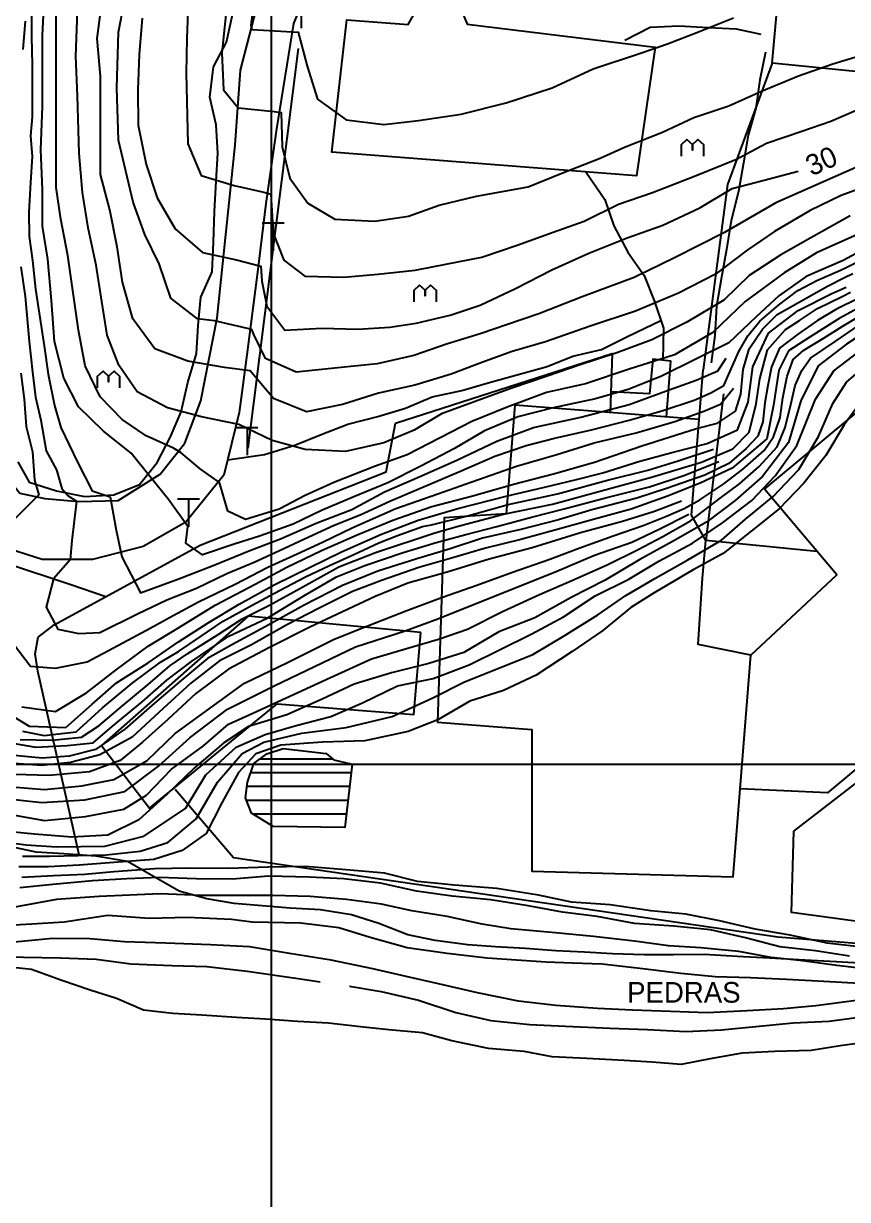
# Model space of a CAD drawing. Extents: x 555347 to 556479, y 8560498 to 8561653.
# Drawn here: x 555564 to 555683.8, y 8560936.7 to 8561107.8 of the extents above; entities that cross this region are included whole.
import ezdxf

# ---------------------------------------------------------------- set-up
doc = ezdxf.new("R2010")
doc.units = 0
doc.header["$MEASUREMENT"] = 0
for name, color, linetype in [('10', 24, 'CONTINUOUS'), ('12', 3, 'CONTINUOUS'), ('14', 3, 'CONTINUOUS'), ('26', 132, 'CONTINUOUS'), ('30', 2, 'CONTINUOUS'), ('32', 42, 'CONTINUOUS'), ('44', 255, 'CONTINUOUS'), ('47', 4, 'CONTINUOUS'), ('5', 1, 'CONTINUOUS'), ('50', 255, 'CONTINUOUS'), ('6', 2, 'CONTINUOUS'), ('7', 42, 'CONTINUOUS')]:
    doc.layers.add(name, color=color, linetype=linetype)

# ---------------------------------------------------------------- blocks, each defined once
blk = doc.blocks.new('*X6')
at = {"layer": '26'}
for points in [[(555598.426722, 8561000.780042), (555608.952699, 8561000.780147)], [(555597.045221, 8560998.779995), (555611.652068, 8560998.780141)], [(555596.502418, 8560996.779957), (555611.424051, 8560996.780106)], [(555596.4286, 8560994.779923), (555611.196034, 8560994.780071)], [(555597.273086, 8560992.779898), (555610.968017, 8560992.780035)]]:
    blk.add_lwpolyline(points, dxfattribs=at)
blk = doc.blocks.new('COD140', base_point=(555924.61, 8561329.59))
at = {"layer": '30'}
blk.add_lwpolyline([(555923.01, 8561327.89), (555923.01, 8561329.59), (555923.81, 8561330.298333), (555924.607333, 8561329.587167), (555924.61, 8561328.74), (555924.607333, 8561329.587167), (555925.41, 8561330.298333), (555926.207333, 8561329.587167), (555926.21, 8561327.89)], dxfattribs=at)
blk = doc.blocks.new('COD013', base_point=(555984.05, 8561208.14))
at = {"layer": '50'}
for p, q in [((555985.645993, 8561212.14), (555982.445993, 8561212.14)), ((555984.0524, 8561212.1364), (555984.0524, 8561208.1444))]:
    blk.add_line(p, q, dxfattribs=at)

msp = doc.modelspace()

# ---------------------------------------------------------------- linework, layer by layer
at = {"layer": '10'}
for points in [[(555699.02, 8561112.95, 34.32), (555697.57, 8561107.3, 34.31), (555697.05, 8561099.55, 34.21), (555672.89, 8561102, 34.65), (555676.16, 8561138.42, 34.7), (555697.26, 8561136.77, 34.51), (555699.96, 8561163.59, 33.36), (555718.55, 8561161.59, 33.52), (555715.19, 8561126.08, 34.6), (555714.28, 8561123.09, 34.31)], [(555542.03, 8561148.98, 12.82), (555546.48, 8561108.41, 14.61), (555548.25, 8561088.58, 17.02), (555550.58, 8561061.53, 19.32), (555552.18, 8561045.05, 21.07), (555553.36, 8561040.15, 21.34), (555555.91, 8561035.52, 22.23), (555561.41, 8561029.29, 23.42), (555570.91, 8561026.14, 24.08), (555576, 8561024.39, 24.71)], [(555586.06, 8560996.35, 11.39), (555594.55, 8560986.42, 10.63), (555673.72, 8560974.9, 14.24), (555697.15, 8560972.98, 14.35), (555700.89, 8560972.92, 14.35), (555703.56, 8560974.32, 14.36), (555705.68, 8560975.8, 14.36), (555706.32, 8560977.51, 14.36), (555706.98, 8560979.62, 14.59), (555709.35, 8560996.64, 14.84), (555727.79, 8561013.04, 15.68), (555777.1, 8561054.48, 9.88), (555780.52, 8561058.68, 9.46), (555783.2, 8561063.12, 9.48), (555785.97, 8561066.41, 9.48), (555788.21, 8561071.02, 9.36), (555815.51, 8561117.55, 7.25)], [(555603.94, 8561104.1, 33.29), (555596.62, 8561045.98, 28.26)], [(555672.89, 8561102, 34.65), (555666.4, 8561084.31, 31.33), (555662.86, 8561057.39, 25.85)], [(555572.1, 8560986.79, 10.27), (555566.09, 8561013.54, 24.71), (555565.68, 8561016.05, 24.83), (555566.16, 8561018.47, 24.83), (555568.45, 8561020.29, 24.83), (555589.72, 8561031.84, 26.43), (555616.73, 8561042.54, 28.79), (555618.1, 8561049.6, 28.81), (555649.62, 8561059.75, 28.46), (555649.34, 8561051.16, 31.34)], [(555657.5, 8561050.51, 27.21), (555658.14, 8561058.64, 27.09), (555655.51, 8561058.93, 27.01), (555655.04, 8561053.87, 27.11), (555649.44, 8561054.18, 27.12)], [(555662.25, 8561050.14, 89.23), (555662.86, 8561057.39, 25.85)], [(555665.81, 8561053.89, 24.36), (555663.21, 8561032.54, 23.13)], [(555679.38, 8561030.96, 18.97), (555663.21, 8561032.54, 23.13)]]:
    msp.add_polyline3d(points, dxfattribs=at)
at = {"layer": '12'}
for points in [[(555676.04, 8560990.23, 10.19), (555717.93, 8561022.59, 14.54), (555722.06, 8561018.68, 14.64), (555761.36, 8561052.13, 10.08), (555763.21, 8561055.97, 9.68), (555762.66, 8561060.53, 9.53), (555759.82, 8561065.22, 9.72), (555731.52, 8561096.95, 9.58), (555732.17, 8561103.39, 9.46), (555733.52, 8561105.36, 9.44), (555766.76, 8561161.41, 8.69), (555771.52, 8561165.39, 8.64), (555777.49, 8561167.91, 8.27), (555781.97, 8561167.81, 8.04), (555788.93, 8561166.54, 7.98), (555793.98, 8561161.28, 7.54), (555803.42, 8561150.41, 7.12)], [(555605.55, 8561113.3, 34.4), (555603.25, 8561107.74, 33.78), (555600.78, 8561092.43, 32.58), (555599.24, 8561081.55, 31.69), (555598.08, 8561071.94, 30.93), (555596.46, 8561059.57, 29.06), (555595.36, 8561051.16, 27.97), (555593.12, 8561042.02, 27.04), (555587.61, 8561035.19, 25.64), (555581.39, 8561031.64, 24.98), (555574.06, 8561029.75, 24.38), (555566.73, 8561029.79, 23.42), (555560.65, 8561031.72, 22.89), (555556.92, 8561035.66, 21.84), (555553.98, 8561041.25, 21.12), (555553.62, 8561044.66, 20.85), (555543.62, 8561148.97, 11.95)], [(555551.01, 8561138.63, 12.58), (555560.84, 8561042.67, 21.49), (555563.46, 8561039.44, 21.95), (555567.11, 8561038.64, 23.14), (555572.07, 8561038.22, 24.03), (555577.76, 8561038.36, 24.86), (555583.9, 8561042.17, 26), (555587.49, 8561046.71, 26.94), (555589.81, 8561052.86, 28.29), (555592.16, 8561064.94, 29.57), (555594.77, 8561090.06, 32.15), (555595.56, 8561100.98, 33.1), (555598.19, 8561111.05, 33.96)], [(555821.26, 8561130.85, 5.9), (555805.85, 8561104.93, 7.08), (555796.52, 8561087.25, 8.49), (555781.38, 8561063.55, 9.59), (555780.61, 8561062.3, 9.63), (555775.08, 8561055.97, 9.72), (555708.13, 8560998.06, 14.55), (555703.62, 8560991.23, 13.41), (555701.27, 8560986.57, 12.58), (555698.64, 8560980.24, 11.06), (555695.65, 8560977.61, 10.41), (555692.78, 8560976.07, 10.31), (555675.7, 8560978.44, 10.09), (555676.04, 8560990.23, 10.19)]]:
    msp.add_polyline3d(points, dxfattribs=at)
at = {"layer": '14'}
for points in [[(555628.88, 8561119.66, 35.52), (555628.08, 8561116.2, 35.05), (555627.51, 8561113.99, 34.83), (555627.59, 8561109.9, 34.48), (555628.52, 8561107.65, 34.09), (555655.87, 8561104.32, 33.85), (555653.16, 8561085.58, 32.53), (555608.86, 8561089.03, 33.26), (555611.05, 8561108.3, 34.2), (555619.94, 8561107.62, 34.2), (555621.1, 8561109.65, 34.3), (555622.1, 8561112.59, 34.48), (555622.09, 8561116.08, 34.78), (555620.46, 8561119.63, 34.78)], [(555651.43, 8561105.31, 33.29), (555655.12, 8561107.21, 33.29), (555659.32, 8561107.43, 33.29), (555663.6, 8561107.19, 33.29), (555667.63, 8561106.98, 33.29), (555671.23, 8561106.18, 33.29)], [(555671.93, 8561103.6, 32.82), (555671.07, 8561099.56, 32.82), (555670.5, 8561095.45, 32.57), (555669.39, 8561091.53, 32.17), (555668.72, 8561087.48, 31.77), (555668, 8561083.33, 30.43), (555666.92, 8561079.1, 30.03), (555666.24, 8561074.85, 28.98), (555665.53, 8561070.85, 28.25), (555664.8, 8561066.65, 27.44), (555664.52, 8561062.38, 27.19), (555664.01, 8561058.37, 26.78)], [(555645.77, 8561086.16, 32.7), (555648.53, 8561082.14, 31.89), (555649.83, 8561078.33, 31.09), (555651.91, 8561074.48, 29.62), (555654.27, 8561071.11, 29.44), (555655.76, 8561067.29, 29.14), (555657.1, 8561063.43, 27.7), (555656.99, 8561058.77, 27.4)], [(555593.67, 8561044.27, 26.68), (555599.06, 8561045.05, 26.71), (555603.47, 8561046.4, 26.72), (555607.29, 8561047.94, 26.72), (555611.17, 8561049.47, 26.82), (555615.51, 8561050.58, 26.82), (555619.57, 8561051.81, 26.82), (555623.45, 8561053.44, 26.82), (555627.74, 8561054.36, 26.85), (555631.94, 8561055.57, 26.85), (555640.14, 8561057.87, 27.65), (555643.91, 8561059.36, 27.66), (555648.06, 8561060.33, 27.69), (555651.75, 8561062.18, 27.69), (555655.58, 8561064.01, 27.69), (555656.71, 8561064.55, 27.69)]]:
    msp.add_polyline3d(points, dxfattribs=at)
at = {"layer": '26'}
msp.add_polyline3d([(555611.79, 8560999.99, 9.55), (555610.74, 8560990.78, 9.94), (555600.33, 8560990.94, 9.85), (555597.14, 8560992.86, 9.53), (555596.31, 8560995.1, 9.49), (555596.57, 8560997.37, 9.49), (555597.48, 8561000.07, 9.49), (555599.4, 8561001.51, 9.49), (555601.79, 8561002.28, 9.49), (555608.02, 8561001.57, 9.5), (555609.13, 8561000.63, 9.54)], close=True, dxfattribs=at)
at = {"layer": '30'}
msp.add_polyline3d([(555563.2, 8561044, 22.7), (555564.81, 8561041.01, 22.91), (555568.79, 8561039.78, 23.8), (555572.88, 8561038.96, 24.51), (555577.16, 8561039.17, 25.04), (555580.87, 8561040.7, 25.71), (555583.44, 8561043.9, 26.63), (555585.33, 8561047.54, 28.35), (555586.93, 8561051.24, 28.81), (555587.91, 8561055.52, 29.03), (555589.18, 8561059.74, 29.23), (555589.4, 8561063.81, 29.9), (555589.77, 8561067.93, 30.44), (555591.42, 8561071.63, 30.89), (555591.65, 8561075.95, 31.46), (555591.79, 8561080.38, 31.96), (555592.03, 8561084.81, 32.18), (555592.25, 8561088.88, 32.32), (555592.02, 8561093.03, 32.35), (555591.09, 8561097.02, 32.35), (555591.63, 8561101.43, 32.35), (555593.52, 8561105.06, 32.35), (555594.38, 8561109.01, 32.35)], dxfattribs=at)
at = {"layer": '32'}
msp.add_polyline3d([(555686.42, 8560971.02, 3.6), (555682.24, 8560971.24, 3.6), (555677.62, 8560971.49, 3.6), (555672.5, 8560971.77, 3.6), (555667.78, 8560972.03, 3.59), (555663, 8560972.29, 3.59), (555658.51, 8560972.28, 3.59), (555654.27, 8560972.26, 3.59), (555649.64, 8560972.41, 3.59), (555645.57, 8560972.64, 3.55), (555641.44, 8560972.86, 3.51), (555637.02, 8560973.2, 3.5), (555632.65, 8560973.44, 3.5), (555628.62, 8560973.7, 3.5), (555623.87, 8560974.36, 3.5), (555619.92, 8560975.17, 3.5), (555615.67, 8560976.8, 3.5), (555611.7, 8560978.06, 3.5), (555607.2, 8560978.8, 3.5), (555602.78, 8560979.04, 3.5), (555594.64, 8560979.74, 3.5), (555590.68, 8560980.4, 3.5), (555586.65, 8560981.51, 3.5), (555582.93, 8560983.66, 3.74), (555579.11, 8560985.86, 5.56), (555574.51, 8560986.61, 6.07), (555569.89, 8560986.96, 6.72), (555565.87, 8560987.18, 7.7), (555561.53, 8560988.11, 8.2)], dxfattribs=at)
at = {"layer": '44'}
for points in [[(555600, 8561651.39), (555600, 8560499.4)], [(555347.52, 8561000), (556477.1, 8561000)]]:
    msp.add_lwpolyline(points, dxfattribs=at)
at = {"layer": '47'}
msp.add_lwpolyline([(555687.39, 8560959.66), (555682.77, 8560959.01), (555678.54, 8560958.34), (555673.25, 8560958.18), (555668.5, 8560957.94), (555663.87, 8560957.14), (555659.63, 8560956.28), (555655.41, 8560956.65), (555651.34, 8560956.88), (555645.92, 8560957.17), (555640.9, 8560957.44), (555636.8, 8560958.21), (555631.64, 8560958.64), (555626.31, 8560959.73), (555622.03, 8560960.91), (555617.12, 8560961.37), (555613.01, 8560961.8), (555608.35, 8560962.3), (555603.87, 8560962.54), (555599.2, 8560962.89), (555594.98, 8560963.12), (555589.96, 8560963.49), (555585.73, 8560963.72), (555581.47, 8560964.2), (555577.52, 8560965.91), (555573.7, 8560967.12), (555569.59, 8560968.54), (555565.18, 8560970.12), (555561.12, 8560970.54)], dxfattribs=at)
at = {"layer": '5'}
for points in [[(555689.29, 8561076.55, 25), (555683.21, 8561073.27, 25), (555677.82, 8561070.93, 25), (555673.84, 8561068.11, 25), (555670.55, 8561065.07, 25), (555666.57, 8561061.31, 25), (555656.8, 8561056.45, 25), (555652.1, 8561054.54, 25), (555647.21, 8561053.14, 25), (555641.02, 8561051.84, 25), (555635.9, 8561050.55, 25), (555631.05, 8561048.48, 25), (555626.67, 8561045.91, 25), (555621.81, 8561043.36, 25), (555617.01, 8561040.91, 25), (555612.06, 8561038.89, 25), (555607.33, 8561036.89, 25), (555603.2, 8561034.9, 25), (555598.46, 8561033.22, 25), (555594.64, 8561032, 25), (555590.06, 8561030.47, 25), (555587.62, 8561032.15, 25), (555587.92, 8561034.59, 25), (555585.11, 8561038.48, 25), (555582.42, 8561041.78, 25), (555579.65, 8561045.23, 25), (555575.64, 8561048.43, 25), (555572.01, 8561051.97, 25), (555569.89, 8561056.14, 25), (555568.52, 8561061.48, 25), (555568.06, 8561067.43, 25), (555567.55, 8561073.49, 25), (555566.79, 8561078.28, 25), (555566.79, 8561083.59, 25), (555566.54, 8561089.39, 25), (555566.79, 8561095.71, 25), (555566.79, 8561100.25, 25), (555566.79, 8561106.06, 25), (555567.05, 8561111.87, 25)], [(555581.24, 8561108.51, 30), (555580.84, 8561103.23, 30), (555580.62, 8561098.12, 30), (555580.7, 8561092.95, 30), (555581.85, 8561087.24, 30), (555583.42, 8561082.41, 30), (555586.08, 8561077.88, 30), (555590.02, 8561074.45, 30), (555594.96, 8561073.37, 30), (555598.51, 8561072.44, 30), (555598.66, 8561070.26, 30), (555599.39, 8561066.62, 30), (555602.01, 8561063.12, 30), (555607.4, 8561063.41, 30), (555612.64, 8561063.27, 30), (555617.3, 8561063.56, 30), (555621.09, 8561064.14, 30), (555626.04, 8561065.31, 30), (555630.41, 8561066.76, 30), (555635.56, 8561069.21, 30), (555640.82, 8561071.91, 30), (555646.24, 8561074.33, 30), (555651.8, 8561076.55, 30), (555656.96, 8561078.43, 30), (555662.35, 8561080.92, 30), (555667.07, 8561083.73, 30), (555671.7, 8561084.96, 30), (555676.67, 8561086.25, 30)], [(555560.12, 8561008.39, 20), (555564.85, 8561005.54, 20), (555570.18, 8561005.31, 20), (555573.98, 8561008.72, 20), (555577.53, 8561011.83, 20), (555582.12, 8561014.73, 20), (555586.54, 8561017.78, 20), (555590.87, 8561020.54, 20), (555595.38, 8561023.26, 20), (555600.47, 8561026.09, 20), (555605.68, 8561028.65, 20), (555610.27, 8561030.91, 20), (555616.07, 8561033.46, 20), (555621.38, 8561035.51, 20), (555627.19, 8561037.21, 20), (555634.37, 8561039.03, 20), (555639.56, 8561040.25, 20), (555644.41, 8561041.41, 20), (555648.27, 8561042.39, 20), (555653.62, 8561044.07, 20), (555658.47, 8561045.39, 20), (555663.42, 8561046.66, 20), (555667.84, 8561048.66, 20), (555669.38, 8561052.64, 20), (555670.09, 8561057.8, 20), (555672.34, 8561062.72, 20), (555676.68, 8561065.99, 20), (555681.58, 8561068.48, 20), (555683.62, 8561069.41, 20)], [(555688.77, 8561068.19, 15), (555682.63, 8561064.85, 15), (555678.28, 8561062.09, 15), (555675.24, 8561060.14, 15), (555673.84, 8561057.33, 15), (555673.06, 8561052.24, 15), (555672.11, 8561047.32, 15), (555667.04, 8561043.05, 15), (555662.4, 8561040.87, 15), (555657.65, 8561039, 15), (555652.39, 8561037.11, 15), (555647.04, 8561035.63, 15), (555641.26, 8561034.06, 15), (555636.32, 8561032.69, 15), (555631.18, 8561031.43, 15), (555626.24, 8561029.96, 15), (555621.51, 8561028.6, 15), (555616.05, 8561026.71, 15), (555611.85, 8561025.13, 15), (555607.02, 8561022.71, 15), (555602.4, 8561020.3, 15), (555597.14, 8561017.36, 15), (555592.52, 8561015.05, 15), (555588.32, 8561011.79, 15), (555584.33, 8561008.11, 15), (555579.81, 8561003.91, 15), (555575.1, 8561001.36, 15), (555570.82, 8561000.25, 15), (555566.6, 8560999.8, 15), (555562.68, 8561000.1, 15)], [(555686.84, 8561063.2, 10), (555683.68, 8561061.11, 10), (555679.58, 8561057.95, 10), (555677.07, 8561052.86, 10), (555675.24, 8561046.78, 10), (555671.49, 8561041.86, 10), (555667.52, 8561038.37, 10), (555663.32, 8561035.21, 10), (555658.47, 8561032.42, 10), (555653.65, 8561029.78, 10), (555648.6, 8561026.79, 10), (555643.64, 8561024.22, 10), (555638.37, 8561021.29, 10), (555633.11, 8561019.24, 10), (555628.04, 8561016.25, 10), (555622.96, 8561014.66, 10), (555617.51, 8561013.3, 10), (555612.11, 8561011.65, 10), (555607.42, 8561009.46, 10), (555602.32, 8561007.16, 10), (555596.73, 8561005.5, 10), (555593.14, 8561003.11, 10), (555588.89, 8560999.47, 10), (555584.91, 8560995.64, 10), (555580.77, 8560991.9, 10), (555576.26, 8560989.69, 10), (555571.05, 8560989.4, 10), (555565.62, 8560989.83, 10), (555560.61, 8560990.28, 10)], [(555684.14, 8560972.06, 5), (555679.16, 8560972.85, 5), (555673.97, 8560973.44, 5), (555669, 8560974.72, 5), (555663.91, 8560975.9, 5), (555658.6, 8560976.45, 5), (555652.84, 8560976.8, 5), (555647.45, 8560977.85, 5), (555642.39, 8560978.46, 5), (555637.42, 8560979.37, 5), (555631.97, 8560980.27, 5), (555626.35, 8560980.81, 5), (555621.17, 8560981.5, 5), (555615.91, 8560982.7, 5), (555610.57, 8560983.3, 5), (555605.54, 8560983.56, 5), (555599.65, 8560983.68, 5), (555594.41, 8560983.28, 5), (555589.11, 8560983.3, 5), (555583.8, 8560983.53, 5), (555579.02, 8560983.32, 5), (555574.06, 8560983.01, 5), (555568.29, 8560982.5, 5), (555563.47, 8560982.02, 5)]]:
    msp.add_polyline3d(points, dxfattribs=at)
at = {"layer": '6'}
for points in [[(555685.39, 8561086.94, 29), (555673.43, 8561081.66, 29), (555665.96, 8561077.37, 29), (555658.68, 8561073.68, 29), (555652.8, 8561070.79, 29), (555645.23, 8561068, 29), (555638.95, 8561065.51, 29), (555634.26, 8561063.91, 29), (555630.57, 8561062.65, 29), (555625.54, 8561061.08, 29), (555620.78, 8561059.45, 29), (555615.43, 8561058.23, 29), (555609.74, 8561057.64, 29), (555603.66, 8561057.04, 29), (555599.18, 8561059.03, 29), (555597.48, 8561062.52, 29), (555597.19, 8561063.22, 29), (555591.8, 8561064.51, 29), (555589.31, 8561064.81, 29), (555585.42, 8561067.8, 29), (555583.73, 8561072.79, 29), (555581.64, 8561077.07, 29), (555579.94, 8561081.76, 29), (555577.81, 8561090.8, 29), (555577.57, 8561098.41, 29), (555577.81, 8561106.5, 29), (555579.48, 8561115.07, 29)], [(555685.29, 8561077.07, 26), (555679.31, 8561074.38, 26), (555674.63, 8561071.49, 26), (555668.95, 8561067.3, 26), (555664.26, 8561062.82, 26), (555658.68, 8561059.53, 26), (555652.1, 8561057.44, 26), (555645.72, 8561055.34, 26), (555640.04, 8561054.05, 26), (555634.36, 8561051.95, 26), (555629.18, 8561049.86, 26), (555624.59, 8561047.47, 26), (555619.81, 8561044.98, 26), (555615.03, 8561043.28, 26), (555609.15, 8561040.99, 26), (555604.96, 8561039.1, 26), (555601.17, 8561037.1, 26), (555596.29, 8561035.61, 26), (555593.7, 8561036.8, 26), (555592.5, 8561040.99, 26), (555589.71, 8561042.98, 26), (555586.94, 8561045.3, 26), (555585.82, 8561045.97, 26), (555581.84, 8561047.77, 26), (555578.35, 8561050.16, 26), (555575.16, 8561053.45, 26), (555572.97, 8561057.93, 26), (555572.02, 8561063.14, 26), (555571.17, 8561068.9, 26), (555570.47, 8561073.98, 26), (555569.44, 8561079.28, 26), (555568.77, 8561083.89, 26), (555568.77, 8561092.22, 26), (555568.77, 8561099.36, 26), (555568.77, 8561105.55, 26), (555568.77, 8561112.93, 26)], [(555687.29, 8561084.35, 28), (555682.9, 8561082.75, 28), (555678.42, 8561080.56, 28), (555673.23, 8561077.47, 28), (555669.25, 8561074.78, 28), (555664.66, 8561071.29, 28), (555659.28, 8561068.5, 28), (555653, 8561065.91, 28), (555646.42, 8561063.72, 28), (555639.94, 8561061.42, 28), (555635.06, 8561060.03, 28), (555630.67, 8561058.43, 28), (555626.19, 8561056.74, 28), (555620.91, 8561055.14, 28), (555615.62, 8561053.95, 28), (555610.39, 8561052.32, 28), (555605.17, 8561051.24, 28), (555600.37, 8561053.18, 28), (555596.99, 8561057.23, 28), (555593.22, 8561057.72, 28), (555587.92, 8561058.64, 28), (555583.09, 8561060.44, 28), (555579.92, 8561064.8, 28), (555578.38, 8561070.1, 28), (555577.62, 8561075.24, 28), (555576.55, 8561080.66, 28), (555575.19, 8561085.8, 28), (555575.19, 8561094.6, 28), (555575.19, 8561100.08, 28), (555574.72, 8561105.55, 28), (555575.67, 8561112.93, 28)], [(555597.75, 8561112.71, 33), (555597.08, 8561107.52, 33), (555597.19, 8561106.86, 33), (555602.27, 8561106.58, 33), (555603.97, 8561106.49, 33), (555605.26, 8561101.55, 33), (555606.75, 8561096.75, 33), (555610.94, 8561093.74, 33), (555616.43, 8561093.08, 33), (555621.43, 8561093.65, 33), (555627.64, 8561094.58, 33), (555634.2, 8561096.19, 33), (555640.9, 8561098.37, 33), (555646.87, 8561101.14, 33), (555653.86, 8561103.47, 33), (555657.65, 8561104.78, 33), (555662.16, 8561106.53, 33), (555667.26, 8561108.57, 33)], [(555587.95, 8561110.69, 31), (555587.76, 8561105.55, 31), (555587.67, 8561100.53, 31), (555587.88, 8561090.25, 31), (555589.86, 8561085.65, 31), (555594.65, 8561084.18, 31), (555598.95, 8561083.22, 31), (555599.97, 8561082.93, 31), (555600.33, 8561077.24, 31), (555601.86, 8561073.32, 31), (555604.92, 8561070.99, 31), (555610.6, 8561070.84, 31), (555615.55, 8561071.28, 31), (555620.94, 8561071.86, 31), (555625.4, 8561072.76, 31), (555630.68, 8561073.78, 31), (555635.8, 8561075.5, 31), (555641.04, 8561077.4, 31), (555645.54, 8561078.99, 31), (555650.52, 8561081.46, 31), (555655.5, 8561083.17, 31), (555661.58, 8561085.55, 31), (555667.7, 8561088.03, 31), (555672.07, 8561090.36, 31), (555677.17, 8561092.11, 31), (555681.39, 8561093.56, 31), (555686.78, 8561095.89, 31)], [(555565.16, 8561109.15, 24), (555565.16, 8561105.79, 24), (555565.28, 8561101.77, 24), (555565.28, 8561097.22, 24), (555565.28, 8561094.19, 24), (555565.03, 8561091.41, 24), (555565.28, 8561088.38, 24), (555565.03, 8561084.6, 24), (555564.77, 8561080.3, 24), (555564.85, 8561076.76, 24), (555565.31, 8561073.25, 24), (555565.77, 8561069.12, 24), (555566.38, 8561065, 24), (555566.99, 8561060.87, 24), (555567.6, 8561056.75, 24), (555568.52, 8561052.16, 24), (555569.43, 8561048.96, 24), (555571.88, 8561043.91, 24), (555573.99, 8561039.75, 24), (555576.62, 8561038.87, 24), (555577.46, 8561034.05, 24), (555578.3, 8561030.16, 24), (555581, 8561024.94, 24), (555586.43, 8561026.89, 24), (555591.58, 8561028.92, 24), (555596.94, 8561031.08, 24), (555601.37, 8561032.76, 24), (555606.56, 8561035.05, 24), (555611.76, 8561037.04, 24), (555616.49, 8561039.64, 24), (555621.53, 8561041.78, 24), (555627.03, 8561044.22, 24), (555632.84, 8561046.97, 24), (555638.19, 8561048.96, 24), (555645.06, 8561050.48, 24), (555652.09, 8561052.32, 24), (555657.9, 8561054.46, 24), (555661.84, 8561055.87, 24), (555664.96, 8561057.23, 24), (555666.18, 8561059.06, 24)], [(555684.2, 8561079.76, 27), (555678.52, 8561076.57, 27), (555674.13, 8561074.08, 27), (555669.55, 8561071.09, 27), (555665.86, 8561067.5, 27), (555660.48, 8561064.31, 27), (555655.39, 8561061.72, 27), (555650.31, 8561059.83, 27), (555644.83, 8561058.03, 27), (555640.14, 8561056.44, 27), (555634.86, 8561054.65, 27), (555629.68, 8561052.75, 27), (555624.79, 8561050.96, 27), (555620.81, 8561048.57, 27), (555616.42, 8561046.77, 27), (555610.84, 8561045.48, 27), (555604.96, 8561045.77, 27), (555600.18, 8561047.07, 27), (555595.33, 8561049.42, 27), (555589.89, 8561050.52, 27), (555584.93, 8561051.85, 27), (555580.54, 8561054.15, 27), (555577.85, 8561058.03, 27), (555576.16, 8561062.42, 27), (555575.38, 8561067.33, 27), (555574.56, 8561072.59, 27), (555573.42, 8561078.03, 27), (555572.57, 8561083.18, 27), (555572.1, 8561088.89, 27), (555571.86, 8561097.22, 27), (555571.62, 8561102.93, 27), (555571.86, 8561109.6, 27)], [(555593.41, 8561109, 32), (555592.83, 8561103.47, 32), (555593.11, 8561098.1, 32), (555595.2, 8561095.5, 32), (555600.44, 8561094.93, 32), (555601.48, 8561094.8, 32), (555601.64, 8561089.79, 32), (555602.74, 8561085.26, 32), (555605.36, 8561081.62, 32), (555609.29, 8561079.29, 32), (555615.12, 8561079, 32), (555619.97, 8561079.73, 32), (555624.44, 8561081.33, 32), (555629.87, 8561082.62, 32), (555637.41, 8561084.01, 32), (555642.28, 8561085.98, 32), (555647.89, 8561088.17, 32), (555651.4, 8561089.76, 32), (555656.92, 8561091.96, 32), (555661.47, 8561094.09, 32), (555666.58, 8561095.77, 32), (555671.34, 8561097.93, 32), (555676.73, 8561100.12, 32), (555681.68, 8561101.87, 32), (555686.49, 8561103.32, 32)], [(555564.24, 8561108.08, 23), (555563.93, 8561103.96, 23)], [(555563.63, 8561072.33, 23), (555564.24, 8561068.05, 23), (555564.85, 8561061.48, 23), (555565.31, 8561057.05, 23), (555565.77, 8561053.39, 23), (555566.53, 8561050.03, 23), (555567.3, 8561045.6, 23), (555568.82, 8561042.84, 23), (555569.59, 8561040.09, 23), (555570.5, 8561039.03, 23), (555571.73, 8561038.26, 23), (555571.04, 8561032.55, 23), (555570.81, 8561029.71, 23), (555568.36, 8561026.96, 23), (555567.3, 8561022.83, 23), (555568.98, 8561019.62, 23), (555572.03, 8561019.01, 23), (555575.09, 8561019.16, 23), (555580.59, 8561021.89, 23), (555584.87, 8561023.9, 23), (555589.14, 8561025.58, 23), (555593.57, 8561027.72, 23), (555597.55, 8561029.4, 23), (555601.21, 8561031.08, 23), (555604.88, 8561032.76, 23), (555609.16, 8561034.75, 23), (555612.98, 8561036.28, 23), (555617.26, 8561038.26, 23), (555627.65, 8561042.69, 23), (555632.53, 8561044.83, 23), (555637.12, 8561046.36, 23), (555641.24, 8561047.43, 23), (555646.59, 8561048.65, 23), (555652.09, 8561050.03, 23), (555656.83, 8561051.4, 23), (555661.56, 8561052.93, 23), (555663.96, 8561054.04, 23), (555665.84, 8561055.07, 23), (555668.01, 8561060.02, 23), (555669.36, 8561062.33, 23), (555671.09, 8561064.46, 23), (555673.79, 8561066.77, 23), (555676.59, 8561068.89, 23), (555679.39, 8561070.34, 23), (555682.8, 8561071.88, 23), (555683.43, 8561072.17, 23), (555689.72, 8561075.32, 23)], [(555563.78, 8561008.32, 21), (555568.66, 8561007.64, 21), (555573.15, 8561010.36, 21), (555577.49, 8561013.71, 21), (555582.12, 8561017.18, 21), (555586.7, 8561019.93, 21), (555591.89, 8561023.14, 21), (555597.7, 8561026.19, 21), (555602.28, 8561028.64, 21), (555607.33, 8561031.08, 21), (555612.52, 8561033.37, 21), (555617.71, 8561035.51, 21), (555623.37, 8561037.5, 21), (555629.33, 8561039.03, 21), (555635.28, 8561040.71, 21), (555641.09, 8561042.23, 21), (555647.05, 8561043.91, 21), (555653.92, 8561046.31, 21), (555661.88, 8561048.82, 21), (555664.92, 8561049.61, 21), (555667.54, 8561051.34, 21), (555668.3, 8561053.85, 21), (555668.68, 8561057.42, 21), (555669.55, 8561060.41, 21), (555671.48, 8561063.3, 21), (555673.6, 8561065.42, 21), (555680.93, 8561069.56, 21), (555683.32, 8561070.76, 21), (555684.59, 8561071.4, 21)], [(555685.48, 8561067.78, 16), (555682.23, 8561066.2, 16), (555679.49, 8561064.52, 16), (555676.55, 8561062.52, 16), (555673.93, 8561060.53, 16), (555672.77, 8561057.8, 16), (555672.25, 8561055.07, 16), (555671.83, 8561052.55, 16), (555671.51, 8561049.81, 16), (555670.78, 8561047.71, 16), (555669.1, 8561045.93, 16), (555666.58, 8561043.72, 16), (555663.11, 8561042.04, 16), (555657.65, 8561040.15, 16), (555653.18, 8561038.68, 16), (555646.67, 8561036.98, 16), (555641.79, 8561035.53, 16), (555636.32, 8561034.16, 16), (555630.76, 8561032.9, 16), (555626.03, 8561031.33, 16), (555621.2, 8561029.86, 16), (555615.53, 8561028.07, 16), (555610.38, 8561025.97, 16), (555604.81, 8561023.14, 16), (555599.14, 8561019.98, 16), (555594.31, 8561017.36, 16), (555590.74, 8561015.36, 16), (555586.96, 8561012.21, 16), (555583.07, 8561008.85, 16), (555578.76, 8561005.07, 16), (555574.46, 8561002.13, 16), (555570.64, 8561001.16, 16), (555566.73, 8561000.89, 16), (555562.16, 8561001.29, 16)], [(555563.53, 8561003.6, 18), (555568.16, 8561003.5, 18), (555572.46, 8561003.91, 18), (555574.98, 8561005.59, 18), (555578.45, 8561008.53, 18), (555582.12, 8561011.58, 18), (555585.28, 8561014.31, 18), (555587.9, 8561016.1, 18), (555592.17, 8561018.77, 18), (555595.82, 8561021.12, 18), (555599.77, 8561023.14, 18), (555604.18, 8561025.55, 18), (555609.85, 8561028.7, 18), (555615.21, 8561030.8, 18), (555623.82, 8561033.64, 18), (555627.4, 8561034.69, 18), (555633.8, 8561036.37, 18), (555640.95, 8561037.84, 18), (555648.72, 8561039.94, 18), (555655.34, 8561041.73, 18), (555662.58, 8561043.93, 18), (555667.15, 8561045.85, 18), (555669.52, 8561048.29, 18), (555670.57, 8561052.44, 18), (555671.07, 8561056.05, 18), (555672.18, 8561060.27, 18), (555674.84, 8561063.23, 18), (555676.87, 8561064.52, 18), (555679.49, 8561066.31, 18), (555683.17, 8561068.09, 18), (555684.28, 8561068.68, 18)], [(555562.32, 8560996.71, 13), (555567.07, 8560996.3, 13), (555572.5, 8560996.84, 13), (555577.12, 8560997.79, 13), (555582.01, 8561000.51, 13), (555586.08, 8561004.45, 13), (555596.13, 8561011.78, 13), (555602.38, 8561014.77, 13), (555609.17, 8561018.16, 13), (555613.92, 8561020.06, 13), (555619.76, 8561022.37, 13), (555624.92, 8561024.27, 13), (555629.95, 8561026.04, 13), (555635.11, 8561027.94, 13), (555640.54, 8561029.84, 13), (555644.89, 8561031.47, 13), (555649.78, 8561033.24, 13), (555654.12, 8561034.73, 13), (555657.52, 8561036.09, 13), (555660.1, 8561037.18, 13), (555662.37, 8561038.47, 13), (555665.84, 8561040.78, 13), (555668.57, 8561042.88, 13), (555671.72, 8561045.61, 13), (555673.09, 8561047.61, 13), (555674.03, 8561050.45, 13), (555674.45, 8561053.28, 13), (555675.08, 8561056.43, 13), (555675.92, 8561058.85, 13), (555677.5, 8561060.21, 13), (555680.44, 8561062, 13), (555683.07, 8561063.68, 13), (555685.72, 8561065.28, 13)], [(555561.64, 8560992.77, 11), (555567.07, 8560991.82, 11), (555573.04, 8560992.36, 11), (555578.61, 8560993.45, 11), (555581.87, 8560995.48, 11), (555585.54, 8560999.29, 11), (555590.16, 8561002.68, 11), (555593.82, 8561005.8, 11), (555597.35, 8561007.43, 11), (555608.63, 8561012.6, 11), (555614.6, 8561015.31, 11), (555620.03, 8561016.94, 11), (555624.38, 8561018.16, 11), (555628.59, 8561019.66, 11), (555633.75, 8561022.24, 11), (555639.05, 8561024.68, 11), (555644.07, 8561026.85, 11), (555648.96, 8561029.03, 11), (555653.31, 8561031.2, 11), (555656.97, 8561033.1, 11), (555661.01, 8561035.42, 11), (555665.31, 8561038.68, 11), (555668.15, 8561040.78, 11), (555670.99, 8561043.3, 11), (555673.61, 8561046.14, 11), (555674.77, 8561048.97, 11), (555675.61, 8561052.34, 11), (555676.24, 8561055.07, 11), (555677.18, 8561057.27, 11), (555678.44, 8561059.06, 11), (555682.02, 8561061.47, 11), (555685.59, 8561063.89, 11)], [(555559.52, 8560988.89, 9), (555564.37, 8560988.27, 9), (555568.8, 8560987.97, 9), (555575.82, 8560988.07, 9), (555581.49, 8560989.51, 9), (555587.58, 8560993.55, 9), (555590.53, 8560998.44, 9), (555594.92, 8561002.45, 9), (555599.17, 8561004.33, 9), (555603.64, 8561005.62, 9), (555608.68, 8561006.91, 9), (555613.29, 8561008.94, 9), (555618.39, 8561011.38, 9), (555623.56, 8561012.46, 9), (555628.82, 8561014.47, 9), (555633.3, 8561016.68, 9), (555637.92, 8561018.97, 9), (555642.52, 8561021.41, 9), (555647.15, 8561024.49, 9), (555652.05, 8561026.93, 9), (555656.38, 8561029.54, 9), (555661.29, 8561032.13, 9), (555665.65, 8561035.13, 9), (555669.91, 8561038.34, 9), (555673.33, 8561041.96, 9), (555676.46, 8561046.36, 9), (555679.2, 8561053.11, 9), (555681.84, 8561057.22, 9), (555686.34, 8561060.64, 9)], [(555563.85, 8560986.62, 8), (555567.77, 8560986.62, 8), (555576.02, 8560986.83, 8), (555580.98, 8560987.35, 8), (555585, 8560988.58, 8), (555589.12, 8560992.05, 8), (555592.21, 8560997.37, 8), (555595.8, 8561001.57, 8), (555598.98, 8561003.2, 8), (555604.47, 8561004.5, 8), (555610.94, 8561005.35, 8), (555617.6, 8561006.92, 8), (555623.54, 8561009.66, 8), (555628.16, 8561011.97, 8), (555633.13, 8561013.98, 8), (555638.06, 8561015.96, 8), (555642.61, 8561018.68, 8), (555647.51, 8561021.71, 8), (555651.61, 8561024.54, 8), (555655.82, 8561026.99, 8), (555660.61, 8561029.73, 8), (555665.51, 8561032.57, 8), (555669.02, 8561035.63, 8), (555673.04, 8561038.95, 8), (555676.77, 8561042.88, 8), (555679.64, 8561047.68, 8), (555681.69, 8561052.49, 8), (555683.7, 8561055.55, 8), (555687.51, 8561058.88, 8)], [(555563.63, 8561056.9, 22), (555564.09, 8561053.08, 22), (555564.39, 8561049.11, 22), (555565.31, 8561045.44, 22), (555565.61, 8561041.32, 22), (555566.23, 8561039.18, 22), (555562.56, 8561035.51, 22)], [(555562.56, 8561017.48, 22), (555565, 8561014.27, 22), (555568.67, 8561013.97, 22), (555573.25, 8561014.89, 22), (555577.84, 8561017.33, 22), (555582.42, 8561019.77, 22), (555585.78, 8561021.61, 22), (555589.45, 8561023.59, 22), (555594.8, 8561026.19, 22), (555599.53, 8561028.64, 22), (555603.81, 8561030.62, 22), (555607.48, 8561032.3, 22), (555611.91, 8561034.44, 22), (555618.17, 8561037.19, 22), (555624.28, 8561039.33, 22), (555629.19, 8561041.07, 22), (555635.68, 8561043.37, 22), (555641.55, 8561045.05, 22), (555647, 8561046.73, 22), (555653.08, 8561048.19, 22), (555658.74, 8561049.87, 22), (555662.95, 8561051.36, 22), (555665.35, 8561052.35, 22), (555667.24, 8561054.72, 22)], [(555686.63, 8561053.89, 7), (555683.33, 8561049.36, 7), (555680.7, 8561044.92, 7), (555677.49, 8561040.87, 7), (555673.92, 8561037.15, 7), (555665.74, 8561030.65, 7), (555661.4, 8561028.26, 7), (555655.72, 8561024.94, 7), (555652.33, 8561022.8, 7), (555648.24, 8561019.46, 7), (555643.8, 8561016.37, 7), (555638.55, 8561012.94, 7), (555633.82, 8561010.73, 7), (555628.89, 8561009.16, 7), (555624.25, 8561006.45, 7), (555619.93, 8561004.77, 7), (555613.63, 8561003.4, 7), (555607.47, 8561003.2, 7), (555601.42, 8561002.74, 7), (555597.78, 8561001.52, 7), (555595.26, 8560998.76, 7), (555592.87, 8560994.39, 7), (555590.57, 8560989.93, 7), (555587.06, 8560987.45, 7), (555582.94, 8560986.11, 7), (555577.16, 8560985.7, 7), (555572.1, 8560985.28, 7), (555567.57, 8560985.08, 7), (555563.34, 8560985.08, 7)], [(555563.85, 8561004.81, 19), (555566.99, 8561004.16, 19), (555571.68, 8561004.68, 19), (555575.47, 8561008.2, 19), (555579.77, 8561011.72, 19), (555583.95, 8561014.86, 19), (555586.54, 8561016.41, 19), (555589.69, 8561018.51, 19), (555593.05, 8561020.82, 19), (555597.25, 8561023.14, 19), (555601.24, 8561025.24, 19), (555605.02, 8561027.23, 19), (555608.49, 8561028.91, 19), (555612.06, 8561030.49, 19), (555615.66, 8561032.21, 19), (555618.4, 8561033.25, 19), (555622.05, 8561034.56, 19), (555623.35, 8561034.82, 19), (555628.41, 8561036.09, 19), (555634.47, 8561037.79, 19), (555641.68, 8561039.31, 19), (555648.93, 8561041.31, 19), (555654.81, 8561042.75, 19), (555659.22, 8561044.14, 19), (555664.37, 8561045.82, 19)], [(555562.68, 8561002.98, 17), (555565.81, 8561002.46, 17), (555570.38, 8561002.72, 17), (555574.16, 8561003.11, 17), (555576.9, 8561005.46, 17), (555581.28, 8561009.06, 17), (555584.86, 8561012.21, 17), (555588.43, 8561014.94, 17), (555593.87, 8561018.64, 17), (555599.46, 8561021.24, 17), (555605.02, 8561024.61, 17), (555609.54, 8561027.23, 17), (555613.64, 8561028.91, 17), (555619.2, 8561030.8, 17), (555624.03, 8561032.27, 17), (555628.34, 8561033.43, 17), (555632.86, 8561034.58, 17), (555637.9, 8561035.95, 17), (555642.61, 8561037.13, 17), (555648.82, 8561038.79, 17), (555655.02, 8561040.36, 17), (555660.17, 8561042.04, 17), (555665.1, 8561044.04, 17)], [(555659.69, 8561038.26, 14), (555655.75, 8561036.77, 14), (555651.13, 8561035.28, 14), (555645.02, 8561033.65, 14), (555637.96, 8561031.47, 14), (555631.71, 8561029.84, 14), (555625.6, 8561027.94, 14), (555619.9, 8561026.31, 14), (555615.14, 8561024.41, 14), (555605.64, 8561019.93, 14), (555599.66, 8561016.94, 14), (555593.82, 8561013.82, 14), (555589.07, 8561010.29, 14), (555585, 8561006.48, 14), (555581.33, 8561003.22, 14), (555578.07, 8561000.51, 14), (555573.59, 8560998.88, 14), (555567.75, 8560998.34, 14), (555562.72, 8560998.47, 14)], [(555561.77, 8560994.94, 12), (555566.66, 8560994.4, 12), (555572.91, 8560994.8, 12), (555578.75, 8560996.03, 12), (555583.64, 8560999.69, 12), (555588.25, 8561003.9, 12), (555593.69, 8561007.98, 12), (555600.48, 8561011.37, 12), (555606.32, 8561014.22, 12), (555612.29, 8561017.08, 12), (555619.49, 8561019.39, 12), (555624.24, 8561021.15, 12), (555629.68, 8561023.32, 12), (555641.22, 8561027.94, 12), (555647.06, 8561030.39, 12), (555652.49, 8561032.29, 12), (555656.43, 8561034.19, 12), (555660.78, 8561036.36, 12)], [(555686.73, 8560973.28, 6), (555680.86, 8560973.97, 6), (555675.48, 8560975.14, 6), (555670.39, 8560976, 6), (555665.21, 8560977.2, 6), (555660.32, 8560978.18, 6), (555655.23, 8560978.67, 6), (555649.31, 8560979.53, 6), (555643.69, 8560979.94, 6), (555638.9, 8560980.92, 6), (555632.83, 8560981.89, 6), (555626.67, 8560982.38, 6), (555621.31, 8560982.91, 6), (555616.5, 8560984.14, 6), (555610.92, 8560984.63, 6), (555604.95, 8560985.12, 6), (555599.57, 8560985.02, 6), (555593.8, 8560984.83, 6), (555588.09, 8560984.87, 6), (555583.04, 8560984.77, 6), (555577.16, 8560984.35, 6), (555572.93, 8560983.94, 6), (555568.39, 8560983.74, 6), (555563.75, 8560983.53, 6)], [(555687.68, 8560970.09, 4), (555682.27, 8560970.69, 4), (555676.92, 8560971.44, 4), (555672.75, 8560971.89, 4), (555668.05, 8560972.72, 4), (555662.52, 8560973.27, 4), (555657.82, 8560973.55, 4), (555652.85, 8560974.24, 4), (555646.9, 8560974.93, 4), (555641.37, 8560975.48, 4), (555634.88, 8560976.04, 4), (555630.73, 8560976.73, 4), (555625.61, 8560977.83, 4), (555620.5, 8560978.66, 4), (555616.08, 8560979.63, 4), (555610.96, 8560980.32, 4), (555605.71, 8560980.74, 4), (555600.32, 8560980.88, 4), (555596.31, 8560980.88, 4), (555589.81, 8560980.88, 4), (555583.87, 8560981.15, 4), (555575.02, 8560980.74, 4), (555568.8, 8560980.32, 4), (555558.2, 8560978.35, 4)], [(555685.58, 8560968.07, 3), (555680.4, 8560968.38, 3), (555674.95, 8560968.69, 3), (555669.71, 8560968.9, 3), (555664.6, 8560969.07, 3), (555659.58, 8560969.53, 3), (555654.09, 8560970.23, 3), (555648.15, 8560970.92, 3), (555643.86, 8560971.06, 3), (555639.99, 8560971.2, 3), (555635.71, 8560971.47, 3), (555631.42, 8560971.75, 3), (555625.61, 8560972.44, 3), (555619.81, 8560973.27, 3), (555614.42, 8560974.79, 3), (555609.85, 8560976.18, 3), (555604.33, 8560976.87, 3), (555597.27, 8560977, 3), (555594.23, 8560977.42, 3), (555587.87, 8560977.7, 3), (555582.35, 8560977.56, 3), (555576.26, 8560977.97, 3), (555569.9, 8560977, 3), (555565.2, 8560976.73, 3), (555560.09, 8560976.45, 3)], [(555685.47, 8560965.67, 2), (555679.25, 8560964.84, 2), (555674.55, 8560964.42, 2), (555669.26, 8560964.11, 2), (555663.43, 8560963.84, 2), (555658.09, 8560964.01, 2), (555652.56, 8560964.22, 2), (555647.47, 8560964.46, 2), (555641.4, 8560964.87, 2), (555635.99, 8560965.52, 2), (555630.03, 8560966.75, 2), (555624.37, 8560968.02, 2), (555619.67, 8560969.12, 2), (555614.83, 8560970.23, 2), (555608.75, 8560971.47, 2), (555602.67, 8560972.44, 2), (555596.86, 8560973.41, 2), (555591.19, 8560973.69, 2), (555584.7, 8560973.96, 2), (555578.71, 8560974.14, 2), (555573.64, 8560974.58, 2), (555568.24, 8560974.65, 2), (555562.72, 8560974.1, 2)], [(555558.45, 8560972.16, 1), (555564.03, 8560971.9, 1), (555569.37, 8560971.83, 1), (555574.56, 8560971.63, 1), (555579.62, 8560970.97, 1), (555585.6, 8560970.72, 1), (555590.69, 8560970.58, 1), (555596.53, 8560969.9, 1), (555603.96, 8560968.82, 1), (555607.17, 8560968.35, 1)], [(555611.42, 8560967.68, 1), (555616.01, 8560966.9, 1), (555621.47, 8560965.67, 1), (555626.86, 8560963.89, 1), (555631.99, 8560962.68, 1), (555637.64, 8560962.14, 1), (555642.84, 8560961.87, 1), (555649.27, 8560961.57, 1), (555654.76, 8560961.41, 1), (555660.31, 8560961.1, 1), (555665.5, 8560961.33, 1), (555670.49, 8560961.82, 1), (555675.93, 8560962.35, 1), (555681.19, 8560962.63, 1), (555686.58, 8560963.32, 1)]]:
    msp.add_polyline3d(points, dxfattribs=at)
at = {"layer": '7'}
for points in [[(555758.89, 8561060.9, 20.18), (555680.93, 8560995.84, 20.22), (555668.23, 8560996.43, 20.31), (555669.79, 8561015.84, 96.9), (555682.28, 8561027.52, 20.27), (555671.74, 8561040.01, 19.96), (555714.21, 8561075.38, 15.11), (555712.13, 8561077.79, 14.45), (555718.46, 8561083.11, 14.1), (555719.96, 8561081.31, 14.14), (555726.53, 8561086.78, 14.12), (555729.67, 8561082.94, 14.16), (555728.45, 8561081.79, 18.04), (555732.85, 8561076.58, 17.72), (555740.17, 8561082.68, 19.55), (555744.06, 8561077.48, 20.08), (555737.24, 8561071.33, 20.3), (555747.44, 8561059.11, 19.87), (555754.99, 8561065.41, 19.9), (555758.81, 8561060.83, 20.18)], [(555662.25, 8561050.14, 89.23), (555635.46, 8561052.25, 25.95), (555634.19, 8561036.4, 23.2), (555625.19, 8561035.85, 17.02), (555624.19, 8561006.13, 15.69), (555637.93, 8561005.02, 15.83), (555637.93, 8560984.42, 86.97), (555667.2, 8560983.62, 88.46), (555669.79, 8561015.84, 96.9), (555662.14, 8561017.39, 96.97), (555662.77, 8561027.04, 96.63), (555663.21, 8561032.54, 23.13), (555661.13, 8561036.2, 88.76)], [(555621.8, 8561019.14, 19.57), (555596.69, 8561021.55, 19.81), (555575.33, 8561002.72, 19.95), (555582.32, 8560993.61, 19.66), (555600.89, 8561008.76, 19.93), (555620.76, 8561007.23, 19.78)]]:
    msp.add_polyline3d(points, close=True, dxfattribs=at)

# ---------------------------------------------------------------- block references
at = {"layer": '26'}
msp.add_blockref('*X6', (0, 0), dxfattribs=at)
at = {"layer": '30'}
for p in [(555661.29, 8561090.17, 24.87), (555622.4, 8561068.97, 12.81), (555576.39, 8561056.45, 22.25)]:
    msp.add_blockref('COD140', p, dxfattribs=at)
at = {"layer": '50'}
for p in [(555604.4, 8561107.07, 33.59), (555600.31, 8561074.69, 31.83), (555596.51, 8561044.93, 26.73), (555588.02, 8561034.53, 26)]:
    msp.add_blockref('COD013', p, dxfattribs=at)

# ---------------------------------------------------------------- texts
at = {"layer": '32'}
msp.add_text('PEDRAS', height=3, dxfattribs=at).set_placement((555651.79, 8560965.3))
at = {"layer": '5'}
msp.add_text('30', height=3, rotation=24, dxfattribs=at).set_placement((555678.6, 8561085.49))

doc.saveas('drawing.dxf')
